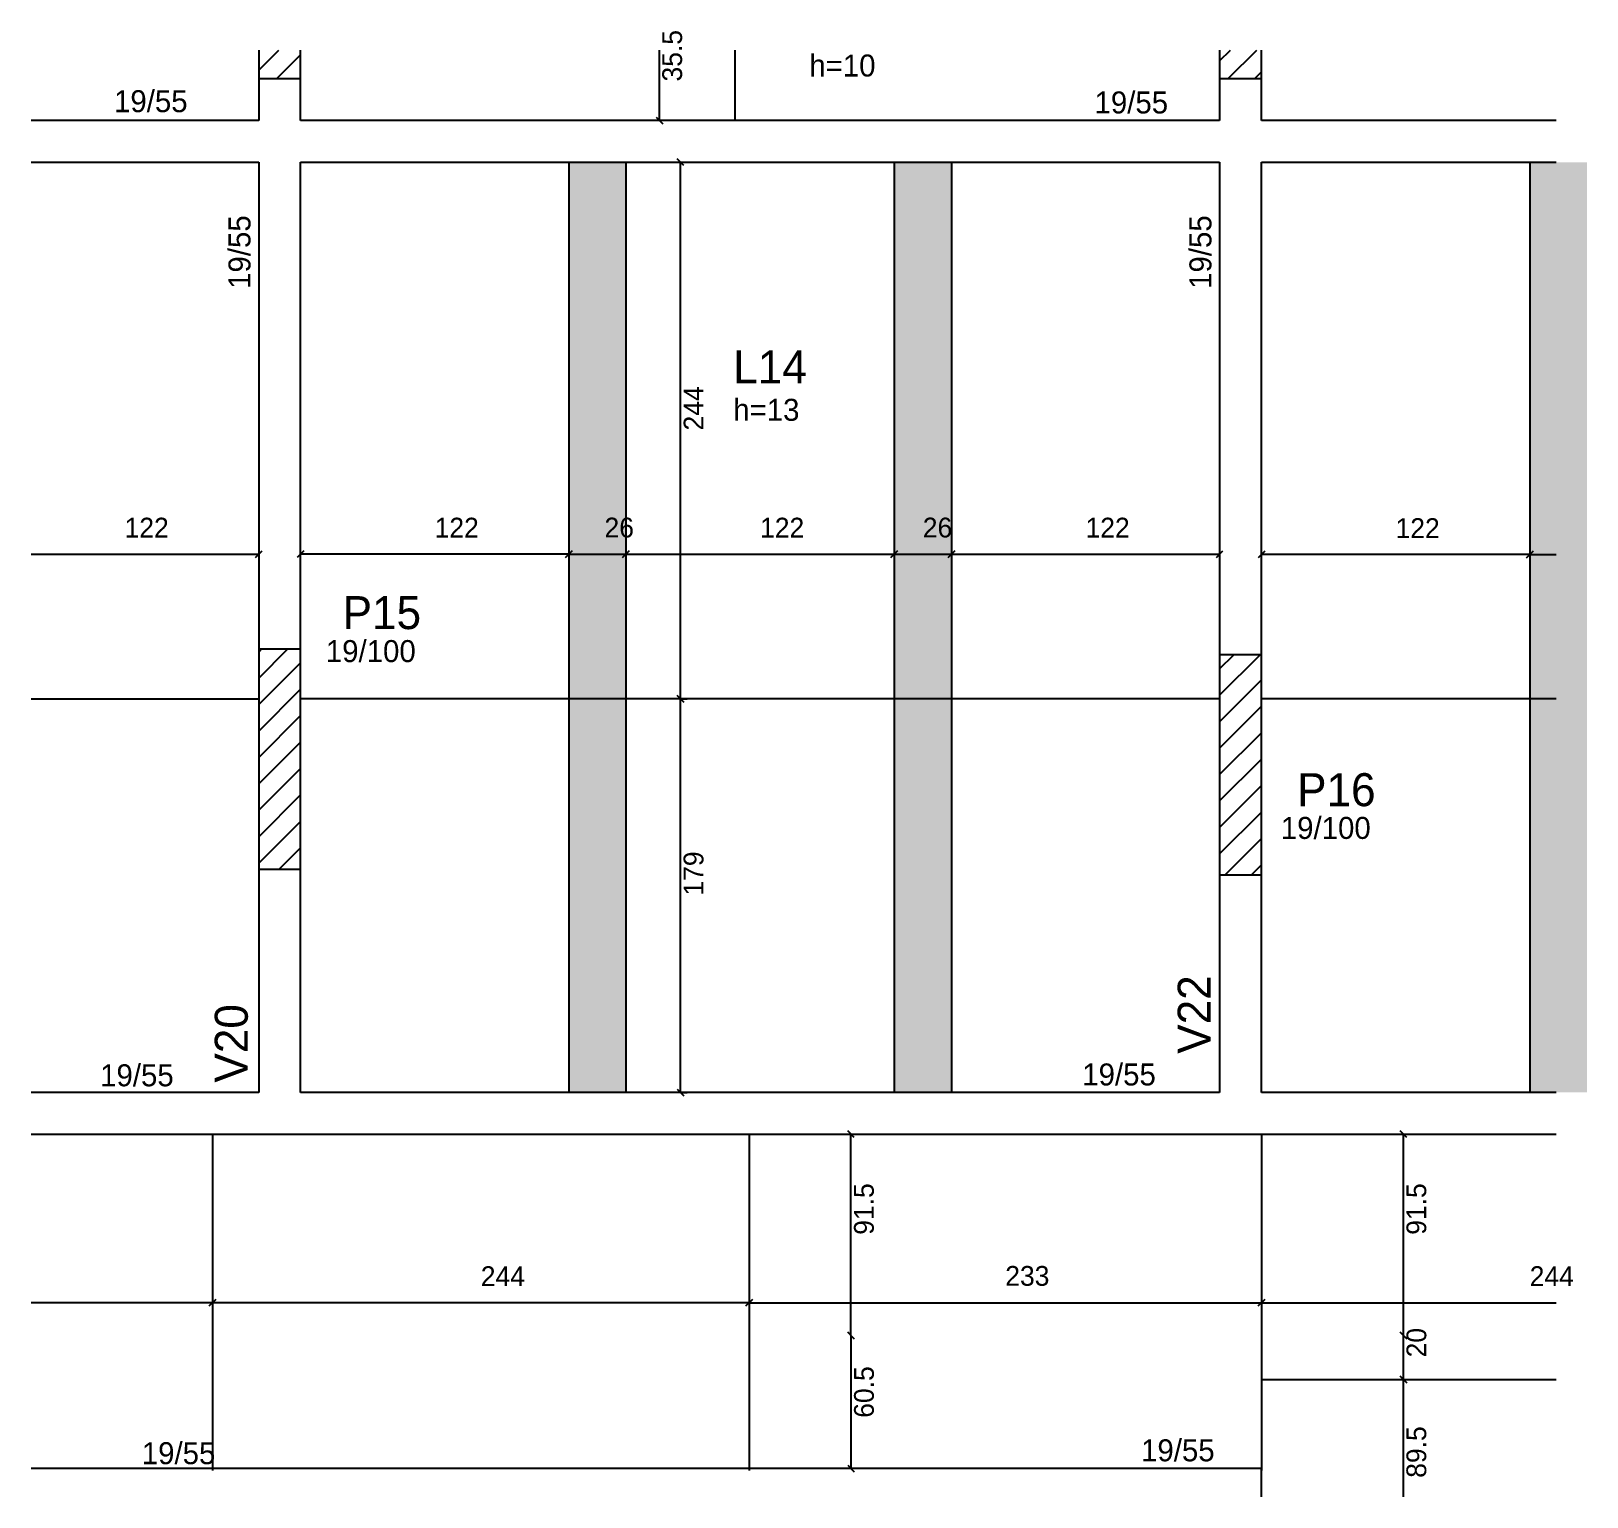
# Model space of a CAD drawing. Header units: metres. Extents: x 5697 to 6405, y 2115 to 2782.
import ezdxf

# ---------------------------------------------------------------- set-up
doc = ezdxf.new("R2010")
doc.units = ezdxf.units.M
for name, color, linetype in [('3', 7, 'Continuous'), ('4', 7, 'Continuous'), ('7', 7, 'Continuous'), ('Hachura', 7, 'Continuous'), ('Painéis', 7, 'Continuous')]:
    doc.layers.add(name, color=color, linetype=linetype)

msp = doc.modelspace()

# ---------------------------------------------------------------- hatches: boundary and pattern name
at = {"layer": 'Hachura'}
h = msp.add_hatch(color=7, dxfattribs=at)
h.dxf.hatch_style = 1
h.paths.add_polyline_path([(5941.54, 2298.98), (5967.54, 2298.98), (5967.54, 2721.98), (5941.54, 2721.98), (5941.54, 2298.98)])
h = msp.add_hatch(color=7, dxfattribs=at)
h.dxf.hatch_style = 1
h.paths.add_polyline_path([(6089.54, 2298.98), (6115.54, 2298.98), (6115.54, 2721.98), (6089.54, 2721.98), (6089.54, 2298.98)])
h = msp.add_hatch(color=7, dxfattribs=at)
h.dxf.hatch_style = 1
h.paths.add_polyline_path([(6378.54, 2298.98), (6404.54, 2298.98), (6404.54, 2721.98), (6378.54, 2721.98), (6378.54, 2298.98)])

# ---------------------------------------------------------------- linework, layer by layer
at = {"layer": '3', "color": 3, "lineweight": 25}
for p, q in [((5800.54, 2763.84), (5809.65, 2772.95)), ((5808.7, 2759.98), (5819.54, 2770.82)), ((6237.54, 2768.09), (6242.4, 2772.95)), ((6241.45, 2759.98), (6254.42, 2772.95)), ((6253.47, 2759.98), (6256.54, 2763.05)), ((5800.54, 2487.36), (5813.66, 2500.48)), ((5800.54, 2499.38), (5801.64, 2500.48)), ((6237.54, 2479.59), (6255.93, 2497.98)), ((6237.54, 2491.61), (6243.91, 2497.98)), ((5800.54, 2475.34), (5819.54, 2494.34)), ((6237.54, 2467.57), (6256.54, 2486.57)), ((5800.54, 2463.32), (5819.54, 2482.32)), ((5800.54, 2451.3), (5819.54, 2470.3)), ((6237.54, 2455.55), (6256.54, 2474.55)), ((6237.54, 2443.53), (6256.54, 2462.53)), ((5800.54, 2439.28), (5819.54, 2458.28)), ((6237.54, 2431.51), (6256.54, 2450.51)), ((5800.54, 2427.26), (5819.54, 2446.26)), ((5800.54, 2415.23), (5819.54, 2434.23)), ((6237.54, 2419.49), (6256.54, 2438.49)), ((5800.54, 2403.21), (5819.54, 2422.21)), ((6237.54, 2407.46), (6256.54, 2426.46)), ((6240.07, 2397.98), (6256.54, 2414.44)), ((5809.82, 2400.48), (5819.54, 2410.19)), ((6252.09, 2397.98), (6256.54, 2402.42))]:
    msp.add_line(p, q, dxfattribs=at)
for points in [[(5800.54, 2759.98), (5800.54, 2740.98)], [(5819.54, 2740.98), (5819.54, 2759.98)], [(6237.54, 2759.98), (6237.54, 2740.98)], [(6256.54, 2740.98), (6256.54, 2759.98)], [(5800.54, 2740.98), (5697.03, 2740.98)], [(6237.54, 2740.98), (5819.54, 2740.98)], [(6390.54, 2740.98), (6256.54, 2740.98)], [(5697.03, 2721.98), (5800.54, 2721.98)], [(5800.54, 2721.98), (5800.54, 2500.48)], [(5819.54, 2721.98), (6237.54, 2721.98)], [(5819.54, 2500.48), (5819.54, 2721.98)], [(6237.54, 2721.98), (6237.54, 2497.98)], [(6256.54, 2721.98), (6390.54, 2721.98)], [(6256.54, 2497.98), (6256.54, 2721.98)], [(5800.54, 2400.48), (5800.54, 2298.98)], [(5819.54, 2298.98), (5819.54, 2400.48)], [(6237.54, 2397.98), (6237.54, 2298.98)], [(6256.54, 2298.98), (6256.54, 2397.98)], [(5800.54, 2298.98), (5697.03, 2298.98)], [(6237.54, 2298.98), (5819.54, 2298.98)], [(6390.54, 2298.98), (6256.54, 2298.98)], [(5697.03, 2279.98), (5810.04, 2279.98)], [(5810.04, 2279.98), (6247.04, 2279.98)], [(6247.04, 2279.98), (6390.54, 2279.98)], [(5810.04, 2127.98), (5697.03, 2127.98)], [(6256.54, 2127.98), (5810.04, 2127.98)], [(6256.54, 2115.05), (6256.54, 2127.98)]]:
    msp.add_lwpolyline(points, dxfattribs=at)
at = {"layer": '7', "color": 7, "lineweight": 25}
for points in [[(5800.54, 2772.95), (5800.54, 2759.98)], [(5819.54, 2759.98), (5819.54, 2772.95)], [(6237.54, 2772.95), (6237.54, 2759.98)], [(6256.54, 2759.98), (6256.54, 2772.95)], [(5800.54, 2759.98), (5819.54, 2759.98)], [(6237.54, 2759.98), (6256.54, 2759.98)], [(5819.54, 2500.48), (5800.54, 2500.48)], [(5800.54, 2500.48), (5800.54, 2400.48)], [(5819.54, 2400.48), (5819.54, 2500.48)], [(6256.54, 2497.98), (6237.54, 2497.98)], [(6237.54, 2497.98), (6237.54, 2397.98)], [(6256.54, 2397.98), (6256.54, 2497.98)], [(5800.54, 2400.48), (5819.54, 2400.48)], [(6237.54, 2397.98), (6256.54, 2397.98)]]:
    msp.add_lwpolyline(points, dxfattribs=at)
at = {"layer": 'Painéis', "color": 4, "lineweight": 25}
for p, q in [((5982.76, 2740.92), (5982.76, 2772.95)), ((5980.51, 2740.92), (5979.76, 2740.92)), ((5992.35, 2477.98), (5992.35, 2721.98)), ((5697.03, 2543.76), (5800.54, 2543.76)), ((5941.54, 2543.76), (5819.54, 2543.76)), ((5941.54, 2543.76), (5967.54, 2543.76)), ((5967.54, 2543.76), (6089.54, 2543.76)), ((6089.54, 2543.76), (6115.54, 2543.76)), ((6115.54, 2543.76), (6237.54, 2543.76)), ((6378.54, 2543.53), (6256.54, 2543.53)), ((6378.54, 2543.53), (6390.54, 2543.53)), ((5992.35, 2298.98), (5992.35, 2477.98)), ((5992.42, 2477.98), (5995.35, 2477.98)), ((5992.42, 2298.98), (5995.35, 2298.98)), ((6069.87, 2188.48), (6069.87, 2279.98)), ((6321.1, 2188.48), (6321.1, 2279.98)), ((5779.54, 2203.36), (5697.03, 2203.36)), ((6023.54, 2203.36), (5779.54, 2203.36)), ((6023.54, 2203.36), (6256.54, 2203.36)), ((6256.54, 2203.36), (6390.54, 2203.36)), ((6069.87, 2188.48), (6069.87, 2127.98)), ((6321.1, 2168.48), (6321.1, 2188.48)), ((6321.1, 2115.05), (6321.1, 2168.48))]:
    msp.add_line(p, q, dxfattribs=at)
at = {"layer": 'Painéis', "color": 200, "lineweight": 25}
for p, q in [((6017.04, 2772.95), (6017.04, 2740.92)), ((5941.54, 2721.98), (5941.54, 2298.98)), ((5967.54, 2721.98), (5967.54, 2298.98)), ((6089.54, 2721.98), (6089.54, 2298.98)), ((6115.54, 2721.98), (6115.54, 2298.98)), ((6378.54, 2721.98), (6378.54, 2298.98)), ((5697.03, 2477.98), (5800.54, 2477.98)), ((6237.54, 2477.98), (5819.54, 2477.98)), ((6390.54, 2477.98), (6256.54, 2477.98)), ((5779.54, 2279.98), (5779.54, 2127.05)), ((6023.54, 2279.98), (6023.54, 2127.05)), ((6256.54, 2279.98), (6256.54, 2127.05)), ((6256.54, 2168.48), (6390.54, 2168.48))]:
    msp.add_line(p, q, dxfattribs=at)
at = {"layer": 'Painéis', "color": 0, "lineweight": 25}
for p, q in [((5981.26, 2742.42), (5984.26, 2739.42)), ((5993.85, 2720.48), (5990.85, 2723.48)), ((5799.04, 2542.26), (5802.04, 2545.26)), ((5821.04, 2545.26), (5818.04, 2542.26)), ((5943.04, 2545.26), (5940.04, 2542.26)), ((5940.04, 2542.26), (5943.04, 2545.26)), ((5969.04, 2545.26), (5966.04, 2542.26)), ((5966.04, 2542.26), (5969.04, 2545.26)), ((6088.04, 2542.26), (6091.04, 2545.26)), ((6091.04, 2545.26), (6088.04, 2542.26)), ((6114.04, 2542.26), (6117.04, 2545.26)), ((6117.04, 2545.26), (6114.04, 2542.26)), ((6236.04, 2542.26), (6239.04, 2545.26)), ((6258.04, 2545.03), (6255.04, 2542.03)), ((6380.04, 2545.03), (6377.04, 2542.03)), ((6377.04, 2542.03), (6380.04, 2545.03)), ((5993.85, 2476.48), (5990.85, 2479.48)), ((5990.85, 2479.48), (5993.85, 2476.48)), ((5990.85, 2300.48), (5993.85, 2297.48)), ((6071.37, 2278.48), (6068.37, 2281.48)), ((6322.6, 2278.48), (6319.6, 2281.48)), ((5781.04, 2204.86), (5778.04, 2201.86)), ((5778.04, 2201.86), (5781.04, 2204.86)), ((6022.04, 2201.86), (6025.04, 2204.86)), ((6025.04, 2204.86), (6022.04, 2201.86)), ((6255.04, 2201.86), (6258.04, 2204.86)), ((6258.04, 2204.86), (6255.04, 2201.86)), ((6068.37, 2189.98), (6071.37, 2186.98)), ((6071.37, 2186.98), (6068.37, 2189.98)), ((6322.6, 2186.98), (6319.6, 2189.98)), ((6319.6, 2189.98), (6322.6, 2186.98)), ((6322.6, 2166.98), (6319.6, 2169.98)), ((6319.6, 2169.98), (6322.6, 2166.98)), ((6068.37, 2129.48), (6071.37, 2126.48))]:
    msp.add_line(p, q, dxfattribs=at)

# ---------------------------------------------------------------- texts
at = {"layer": '3', "color": 3, "lineweight": 25}
for s, p in [('h=10', (6050.92, 2760.95)), ('19/55', (5734.73, 2744.73)), ('19/55', (6180.63, 2744.15)), ('h=13', (6016.32, 2604.38)), ('19/100', (5831.05, 2494.66)), ('19/100', (6265.34, 2414.25)), ('19/55', (5728.41, 2301.76)), ('19/55', (6175.05, 2302.14)), ('19/55', (5747.36, 2129.92)), ('19/55', (6201.79, 2131.22))]:
    msp.add_text(s, height=10, dxfattribs=at).set_placement(p)
for p in [(5796.79, 2664.37), (6233.79, 2664.37)]:
    msp.add_text('19/55', height=10, rotation=90, dxfattribs=at).set_placement(p)
at = {"layer": '4', "color": 4, "lineweight": 25}
for s, p in [('L14', (6016.32, 2621.38)), ('P15', (5838.69, 2509.66)), ('P16', (6272.76, 2429.14))]:
    msp.add_text(s, height=15, dxfattribs=at).set_placement(p)
for s, p in [('V22', (6233.47, 2316.55)), ('V20', (5795.56, 2303.43))]:
    msp.add_text(s, height=15, rotation=90, dxfattribs=at).set_placement(p)
at = {"layer": 'Painéis', "color": 240, "lineweight": 25}
for s, p in [('35.5', (5993.06, 2758.67)), ('244', (6002.79, 2599.98)), ('179', (6002.76, 2388.48)), ('91.5', (6080.25, 2234.23)), ('91.5', (6331.48, 2234.23)), ('20', (6331.51, 2178.48)), ('60.5', (6080.27, 2151.02)), ('89.5', (6331.48, 2123.73))]:
    msp.add_text(s, height=9, rotation=90, dxfattribs=at).set_placement(p)
for s, p in [('122', (5739.54, 2551.31)), ('122', (5880.54, 2551.31)), ('26', (5957.79, 2551.35)), ('122', (6028.54, 2551.31)), ('26', (6102.54, 2551.35)), ('122', (6176.54, 2551.31)), ('122', (6317.54, 2551.09)), ('244', (5901.54, 2210.92)), ('233', (6140.04, 2211.05)), ('244', (6378.54, 2210.92))]:
    msp.add_text(s, height=9, dxfattribs=at).set_placement(p)

doc.saveas('drawing.dxf')
